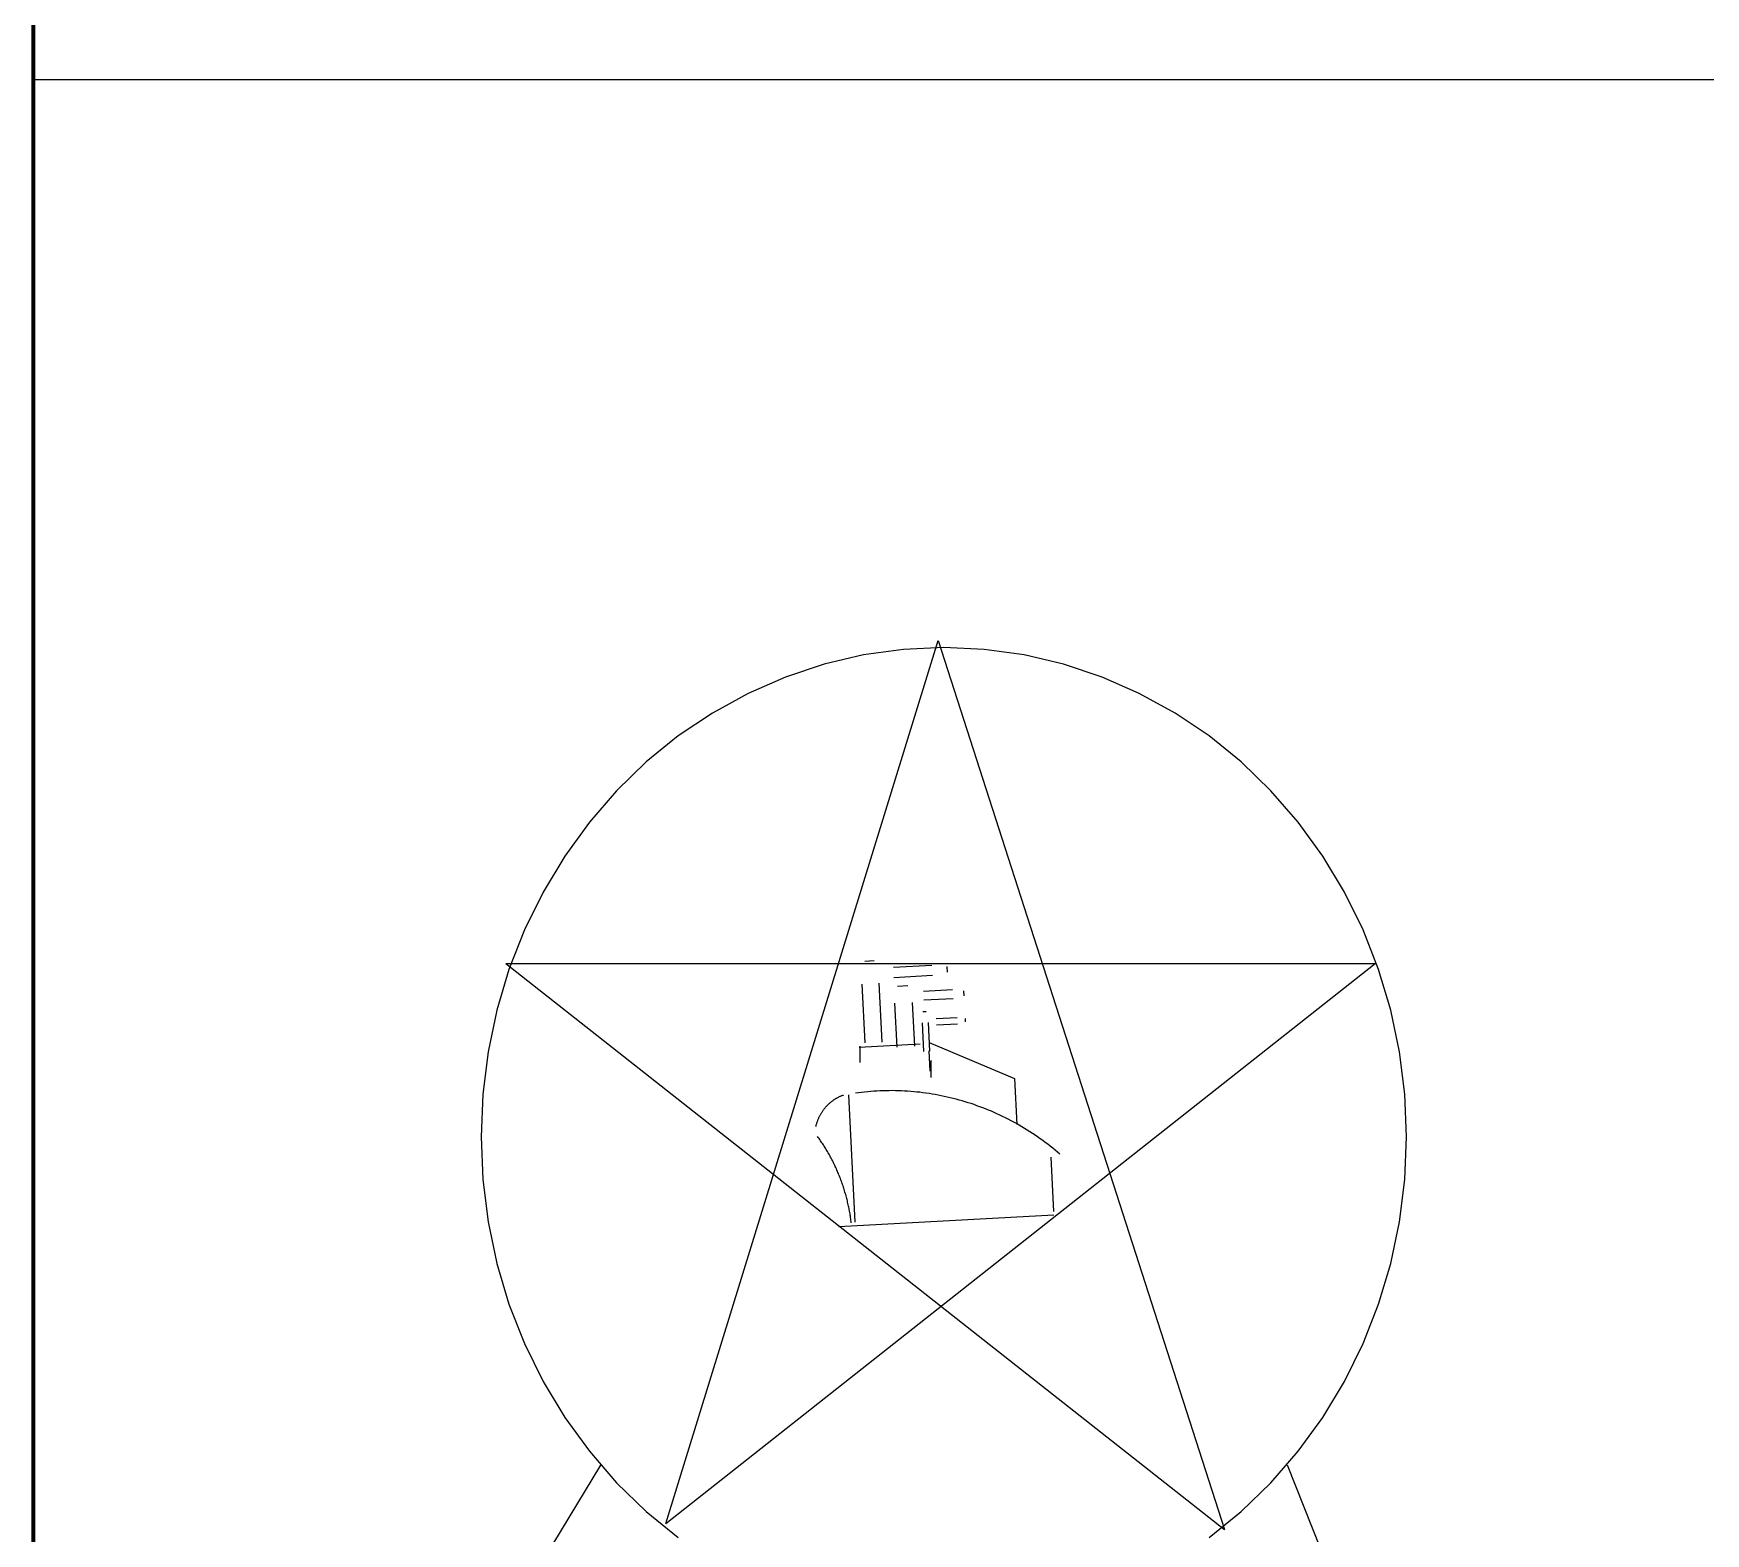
# Model space of a CAD drawing. Header units: inches. Extents: x -3311 to 1429, y -713 to 2436.
# Drawn here: x -3165.16 to -3147.03, y 2241.95 to 2258.21 of the extents above; entities that cross this region are included whole.
import ezdxf

# ---------------------------------------------------------------- set-up
doc = ezdxf.new("R2010")
doc.units = ezdxf.units.IN
doc.layers.add('DIM', color=1, linetype='Continuous', lineweight=25)
doc.layers.add('HEL-070', color=4, linetype='Continuous', lineweight=70)

msp = doc.modelspace()

# ---------------------------------------------------------------- linework, layer by layer
at = {"color": 4}
for q in [(-3020.591, 2257.714), (-3165.162, 2233.325)]:
    msp.add_line((-3165.162, 2257.714), q, dxfattribs=at)
at = {"color": 6, "linetype": 'Continuous', "lineweight": -3}
for p, q in [((-3158.302, 2242.057), (-3155.35, 2251.633)), ((-3155.727, 2251.535), (-3156.161, 2251.475)), ((-3155.289, 2251.555), (-3155.727, 2251.535)), ((-3155.35, 2251.633), (-3152.246, 2241.991)), ((-3154.852, 2251.535), (-3155.289, 2251.555)), ((-3154.418, 2251.475), (-3154.852, 2251.535)), ((-3156.588, 2251.374), (-3157.006, 2251.235)), ((-3156.161, 2251.475), (-3156.588, 2251.374)), ((-3153.991, 2251.374), (-3154.418, 2251.475)), ((-3153.573, 2251.235), (-3153.991, 2251.374)), ((-3157.006, 2251.235), (-3157.41, 2251.058)), ((-3153.169, 2251.058), (-3153.573, 2251.235)), ((-3157.41, 2251.058), (-3157.798, 2250.844)), ((-3152.78, 2250.844), (-3153.169, 2251.058)), ((-3157.798, 2250.844), (-3158.168, 2250.596)), ((-3152.411, 2250.596), (-3152.78, 2250.844)), ((-3158.168, 2250.596), (-3158.515, 2250.314)), ((-3152.064, 2250.314), (-3152.411, 2250.596)), ((-3158.515, 2250.314), (-3158.838, 2250.001)), ((-3151.741, 2250.001), (-3152.064, 2250.314)), ((-3158.838, 2250.001), (-3159.133, 2249.66)), ((-3151.445, 2249.66), (-3151.741, 2250.001)), ((-3159.133, 2249.66), (-3159.4, 2249.293)), ((-3151.179, 2249.293), (-3151.445, 2249.66)), ((-3159.4, 2249.293), (-3159.635, 2248.902)), ((-3150.944, 2248.902), (-3151.179, 2249.293)), ((-3159.635, 2248.902), (-3159.837, 2248.492)), ((-3150.741, 2248.492), (-3150.944, 2248.902)), ((-3159.837, 2248.492), (-3160.005, 2248.064)), ((-3150.574, 2248.064), (-3150.741, 2248.492)), ((-3160.005, 2248.064), (-3160.136, 2247.623)), ((-3160.038, 2248.128), (-3152.246, 2241.991)), ((-3160.038, 2248.128), (-3150.609, 2248.128)), ((-3158.302, 2242.057), (-3150.609, 2248.128)), ((-3156.146, 2248.154), (-3156.043, 2248.16)), ((-3155.836, 2248.088), (-3155.417, 2248.111)), ((-3155.25, 2248.034), (-3155.253, 2248.096)), ((-3150.442, 2247.623), (-3150.574, 2248.064)), ((-3156.142, 2247.267), (-3156.173, 2247.904)), ((-3155.959, 2247.277), (-3155.991, 2247.914)), ((-3155.831, 2247.978), (-3155.412, 2248.001)), ((-3155.79, 2247.883), (-3155.679, 2247.89)), ((-3155.604, 2247.233), (-3155.627, 2247.707)), ((-3155.51, 2247.829), (-3155.194, 2247.847)), ((-3155.505, 2247.733), (-3155.189, 2247.75)), ((-3155.067, 2247.778), (-3155.07, 2247.832)), ((-3160.136, 2247.623), (-3160.231, 2247.171)), ((-3155.823, 2247.697), (-3155.8, 2247.222)), ((-3155.516, 2247.607), (-3155.479, 2247.609)), ((-3155.372, 2247.532), (-3155.144, 2247.544)), ((-3155.053, 2247.496), (-3155.055, 2247.534)), ((-3150.348, 2247.171), (-3150.442, 2247.623)), ((-3155.524, 2247.485), (-3155.509, 2247.175)), ((-3155.459, 2247.489), (-3155.443, 2247.178)), ((-3155.369, 2247.463), (-3155.141, 2247.476)), ((-3160.231, 2247.171), (-3160.288, 2246.712)), ((-3156.208, 2247.222), (-3155.545, 2247.259)), ((-3156.2, 2247.234), (-3156.2, 2247.054)), ((-3155.446, 2247.273), (-3154.521, 2246.882)), ((-3155.435, 2246.961), (-3155.446, 2247.183)), ((-3150.29, 2246.712), (-3150.348, 2247.171)), ((-3155.425, 2247.07), (-3155.427, 2247.076)), ((-3155.425, 2247.07), (-3155.423, 2247.076)), ((-3155.425, 2246.892), (-3155.425, 2247.07)), ((-3154.521, 2246.882), (-3154.496, 2246.384)), ((-3160.288, 2246.712), (-3160.307, 2246.249)), ((-3156.529, 2246.612), (-3156.534, 2246.607)), ((-3156.524, 2246.616), (-3156.529, 2246.612)), ((-3156.519, 2246.621), (-3156.524, 2246.616)), ((-3156.514, 2246.625), (-3156.519, 2246.621)), ((-3156.509, 2246.629), (-3156.514, 2246.625)), ((-3156.504, 2246.633), (-3156.509, 2246.629)), ((-3156.498, 2246.637), (-3156.504, 2246.633)), ((-3156.493, 2246.641), (-3156.498, 2246.637)), ((-3156.487, 2246.645), (-3156.493, 2246.641)), ((-3156.482, 2246.649), (-3156.487, 2246.645)), ((-3156.476, 2246.652), (-3156.482, 2246.649)), ((-3156.471, 2246.656), (-3156.476, 2246.652)), ((-3156.465, 2246.66), (-3156.471, 2246.656)), ((-3156.459, 2246.663), (-3156.465, 2246.66)), ((-3156.453, 2246.666), (-3156.459, 2246.663)), ((-3156.448, 2246.67), (-3156.453, 2246.666)), ((-3156.442, 2246.673), (-3156.448, 2246.67)), ((-3156.436, 2246.676), (-3156.442, 2246.673)), ((-3156.43, 2246.679), (-3156.436, 2246.676)), ((-3156.424, 2246.682), (-3156.43, 2246.679)), ((-3156.418, 2246.685), (-3156.424, 2246.682)), ((-3156.412, 2246.687), (-3156.418, 2246.685)), ((-3156.406, 2246.69), (-3156.412, 2246.687)), ((-3156.4, 2246.692), (-3156.406, 2246.69)), ((-3156.393, 2246.695), (-3156.4, 2246.692)), ((-3156.387, 2246.697), (-3156.393, 2246.695)), ((-3156.381, 2246.699), (-3156.387, 2246.697)), ((-3156.375, 2246.702), (-3156.381, 2246.699)), ((-3156.251, 2245.322), (-3156.32, 2246.705)), ((-3156.214, 2246.727), (-3156.247, 2246.722)), ((-3156.181, 2246.731), (-3156.214, 2246.727)), ((-3156.148, 2246.735), (-3156.181, 2246.731)), ((-3156.114, 2246.738), (-3156.148, 2246.735)), ((-3156.081, 2246.741), (-3156.114, 2246.738)), ((-3156.048, 2246.743), (-3156.081, 2246.741)), ((-3156.015, 2246.745), (-3156.048, 2246.743)), ((-3155.981, 2246.747), (-3156.015, 2246.745)), ((-3155.948, 2246.748), (-3155.981, 2246.747)), ((-3155.914, 2246.749), (-3155.948, 2246.748)), ((-3155.881, 2246.749), (-3155.914, 2246.749)), ((-3155.848, 2246.75), (-3155.881, 2246.749)), ((-3155.814, 2246.749), (-3155.848, 2246.75)), ((-3155.781, 2246.748), (-3155.814, 2246.749)), ((-3155.748, 2246.747), (-3155.781, 2246.748)), ((-3155.714, 2246.746), (-3155.748, 2246.747)), ((-3155.681, 2246.744), (-3155.714, 2246.746)), ((-3155.648, 2246.741), (-3155.681, 2246.744)), ((-3155.614, 2246.738), (-3155.648, 2246.741)), ((-3155.581, 2246.735), (-3155.614, 2246.738)), ((-3155.548, 2246.732), (-3155.581, 2246.735)), ((-3155.515, 2246.728), (-3155.548, 2246.732)), ((-3155.482, 2246.723), (-3155.515, 2246.728)), ((-3155.449, 2246.718), (-3155.482, 2246.723)), ((-3155.415, 2246.713), (-3155.449, 2246.718)), ((-3155.383, 2246.707), (-3155.415, 2246.713)), ((-3155.35, 2246.701), (-3155.383, 2246.707)), ((-3155.317, 2246.695), (-3155.35, 2246.701)), ((-3155.284, 2246.688), (-3155.317, 2246.695)), ((-3155.251, 2246.681), (-3155.284, 2246.688)), ((-3155.219, 2246.673), (-3155.251, 2246.681)), ((-3155.186, 2246.665), (-3155.219, 2246.673)), ((-3155.154, 2246.657), (-3155.186, 2246.665)), ((-3155.122, 2246.648), (-3155.154, 2246.657)), ((-3155.089, 2246.639), (-3155.122, 2246.648)), ((-3155.057, 2246.629), (-3155.089, 2246.639)), ((-3155.025, 2246.619), (-3155.057, 2246.629)), ((-3154.993, 2246.609), (-3155.025, 2246.619)), ((-3154.961, 2246.598), (-3154.993, 2246.609)), ((-3150.271, 2246.249), (-3150.29, 2246.712)), ((-3156.657, 2246.429), (-3156.66, 2246.423)), ((-3156.655, 2246.435), (-3156.657, 2246.429)), ((-3156.652, 2246.442), (-3156.655, 2246.435)), ((-3156.649, 2246.448), (-3156.652, 2246.442)), ((-3156.646, 2246.454), (-3156.649, 2246.448)), ((-3156.643, 2246.461), (-3156.646, 2246.454)), ((-3156.64, 2246.467), (-3156.643, 2246.461)), ((-3156.637, 2246.473), (-3156.64, 2246.467)), ((-3156.634, 2246.479), (-3156.637, 2246.473)), ((-3156.631, 2246.485), (-3156.634, 2246.479)), ((-3156.627, 2246.491), (-3156.631, 2246.485)), ((-3156.624, 2246.497), (-3156.627, 2246.491)), ((-3156.62, 2246.503), (-3156.624, 2246.497)), ((-3156.617, 2246.509), (-3156.62, 2246.503)), ((-3156.613, 2246.514), (-3156.617, 2246.509)), ((-3156.609, 2246.52), (-3156.613, 2246.514)), ((-3156.606, 2246.526), (-3156.609, 2246.52)), ((-3156.602, 2246.531), (-3156.606, 2246.526)), ((-3156.598, 2246.537), (-3156.602, 2246.531)), ((-3156.594, 2246.542), (-3156.598, 2246.537)), ((-3156.59, 2246.548), (-3156.594, 2246.542)), ((-3156.585, 2246.553), (-3156.59, 2246.548)), ((-3156.581, 2246.558), (-3156.585, 2246.553)), ((-3156.577, 2246.564), (-3156.581, 2246.558)), ((-3156.572, 2246.569), (-3156.577, 2246.564)), ((-3156.568, 2246.574), (-3156.572, 2246.569)), ((-3156.563, 2246.579), (-3156.568, 2246.574)), ((-3156.559, 2246.584), (-3156.563, 2246.579)), ((-3156.554, 2246.589), (-3156.559, 2246.584)), ((-3156.549, 2246.593), (-3156.554, 2246.589)), ((-3156.544, 2246.598), (-3156.549, 2246.593)), ((-3156.539, 2246.603), (-3156.544, 2246.598)), ((-3156.534, 2246.607), (-3156.539, 2246.603)), ((-3154.93, 2246.587), (-3154.961, 2246.598)), ((-3154.898, 2246.576), (-3154.93, 2246.587)), ((-3154.867, 2246.564), (-3154.898, 2246.576)), ((-3154.835, 2246.551), (-3154.867, 2246.564)), ((-3154.804, 2246.539), (-3154.835, 2246.551)), ((-3154.773, 2246.526), (-3154.804, 2246.539)), ((-3154.742, 2246.512), (-3154.773, 2246.526)), ((-3154.712, 2246.499), (-3154.742, 2246.512)), ((-3154.681, 2246.484), (-3154.712, 2246.499)), ((-3154.651, 2246.47), (-3154.681, 2246.484)), ((-3154.62, 2246.455), (-3154.651, 2246.47)), ((-3154.59, 2246.44), (-3154.62, 2246.455)), ((-3154.56, 2246.424), (-3154.59, 2246.44)), ((-3160.307, 2246.249), (-3160.288, 2245.787)), ((-3156.678, 2246.363), (-3156.68, 2246.356)), ((-3156.677, 2246.37), (-3156.678, 2246.363)), ((-3156.675, 2246.377), (-3156.677, 2246.37)), ((-3156.673, 2246.383), (-3156.675, 2246.377)), ((-3156.671, 2246.39), (-3156.673, 2246.383)), ((-3156.669, 2246.396), (-3156.671, 2246.39)), ((-3156.667, 2246.403), (-3156.669, 2246.396)), ((-3156.664, 2246.41), (-3156.667, 2246.403)), ((-3156.662, 2246.416), (-3156.664, 2246.41)), ((-3156.66, 2246.423), (-3156.662, 2246.416)), ((-3156.65, 2246.242), (-3156.658, 2246.253)), ((-3154.531, 2246.408), (-3154.56, 2246.424)), ((-3154.501, 2246.392), (-3154.531, 2246.408)), ((-3154.472, 2246.375), (-3154.501, 2246.392)), ((-3154.442, 2246.358), (-3154.472, 2246.375)), ((-3154.413, 2246.34), (-3154.442, 2246.358)), ((-3154.385, 2246.323), (-3154.413, 2246.34)), ((-3154.356, 2246.305), (-3154.385, 2246.323)), ((-3154.328, 2246.286), (-3154.356, 2246.305)), ((-3154.299, 2246.267), (-3154.328, 2246.286)), ((-3154.271, 2246.248), (-3154.299, 2246.267)), ((-3154.243, 2246.229), (-3154.271, 2246.248)), ((-3150.29, 2245.787), (-3150.271, 2246.249)), ((-3156.642, 2246.23), (-3156.65, 2246.242)), ((-3156.634, 2246.219), (-3156.642, 2246.23)), ((-3156.626, 2246.207), (-3156.634, 2246.219)), ((-3156.618, 2246.196), (-3156.626, 2246.207)), ((-3156.61, 2246.184), (-3156.618, 2246.196)), ((-3156.602, 2246.173), (-3156.61, 2246.184)), ((-3156.595, 2246.161), (-3156.602, 2246.173)), ((-3156.587, 2246.149), (-3156.595, 2246.161)), ((-3156.58, 2246.137), (-3156.587, 2246.149)), ((-3156.572, 2246.125), (-3156.58, 2246.137)), ((-3156.565, 2246.113), (-3156.572, 2246.125)), ((-3156.558, 2246.101), (-3156.565, 2246.113)), ((-3156.551, 2246.089), (-3156.558, 2246.101)), ((-3156.544, 2246.077), (-3156.551, 2246.089)), ((-3156.537, 2246.065), (-3156.544, 2246.077)), ((-3156.53, 2246.053), (-3156.537, 2246.065)), ((-3154.216, 2246.209), (-3154.243, 2246.229)), ((-3154.188, 2246.189), (-3154.216, 2246.209)), ((-3154.161, 2246.168), (-3154.188, 2246.189)), ((-3154.134, 2246.147), (-3154.161, 2246.168)), ((-3154.108, 2246.126), (-3154.134, 2246.147)), ((-3154.081, 2246.105), (-3154.108, 2246.126)), ((-3154.055, 2246.083), (-3154.081, 2246.105)), ((-3154.029, 2246.061), (-3154.055, 2246.083)), ((-3156.523, 2246.04), (-3156.53, 2246.053)), ((-3156.516, 2246.028), (-3156.523, 2246.04)), ((-3156.51, 2246.016), (-3156.516, 2246.028)), ((-3156.503, 2246.003), (-3156.51, 2246.016)), ((-3156.497, 2245.991), (-3156.503, 2246.003)), ((-3156.49, 2245.978), (-3156.497, 2245.991)), ((-3156.484, 2245.966), (-3156.49, 2245.978)), ((-3156.478, 2245.953), (-3156.484, 2245.966)), ((-3156.472, 2245.94), (-3156.478, 2245.953)), ((-3156.466, 2245.927), (-3156.472, 2245.94)), ((-3156.46, 2245.915), (-3156.466, 2245.927)), ((-3156.454, 2245.902), (-3156.46, 2245.915)), ((-3156.448, 2245.889), (-3156.454, 2245.902)), ((-3156.443, 2245.876), (-3156.448, 2245.889)), ((-3154.127, 2246.029), (-3154.098, 2245.439)), ((-3160.288, 2245.787), (-3160.231, 2245.328)), ((-3156.437, 2245.863), (-3156.443, 2245.876)), ((-3156.432, 2245.85), (-3156.437, 2245.863)), ((-3156.426, 2245.837), (-3156.432, 2245.85)), ((-3156.421, 2245.824), (-3156.426, 2245.837)), ((-3156.416, 2245.811), (-3156.421, 2245.824)), ((-3156.411, 2245.798), (-3156.416, 2245.811)), ((-3156.406, 2245.784), (-3156.411, 2245.798)), ((-3156.401, 2245.771), (-3156.406, 2245.784)), ((-3156.396, 2245.758), (-3156.401, 2245.771)), ((-3156.391, 2245.744), (-3156.396, 2245.758)), ((-3156.387, 2245.731), (-3156.391, 2245.744)), ((-3156.382, 2245.718), (-3156.387, 2245.731)), ((-3156.378, 2245.704), (-3156.382, 2245.718)), ((-3156.373, 2245.691), (-3156.378, 2245.704)), ((-3150.348, 2245.328), (-3150.29, 2245.787)), ((-3156.369, 2245.677), (-3156.373, 2245.691)), ((-3156.365, 2245.664), (-3156.369, 2245.677)), ((-3156.361, 2245.65), (-3156.365, 2245.664)), ((-3156.357, 2245.637), (-3156.361, 2245.65)), ((-3156.353, 2245.623), (-3156.357, 2245.637)), ((-3156.349, 2245.609), (-3156.353, 2245.623)), ((-3156.345, 2245.596), (-3156.349, 2245.609)), ((-3156.342, 2245.582), (-3156.345, 2245.596)), ((-3156.338, 2245.568), (-3156.342, 2245.582)), ((-3156.335, 2245.554), (-3156.338, 2245.568)), ((-3156.332, 2245.54), (-3156.335, 2245.554)), ((-3156.328, 2245.527), (-3156.332, 2245.54)), ((-3156.325, 2245.513), (-3156.328, 2245.527)), ((-3156.428, 2245.276), (-3154.096, 2245.405)), ((-3156.322, 2245.499), (-3156.325, 2245.513)), ((-3156.319, 2245.485), (-3156.322, 2245.499)), ((-3156.317, 2245.471), (-3156.319, 2245.485)), ((-3156.314, 2245.457), (-3156.317, 2245.471)), ((-3156.311, 2245.443), (-3156.314, 2245.457)), ((-3156.309, 2245.429), (-3156.311, 2245.443)), ((-3156.306, 2245.415), (-3156.309, 2245.429)), ((-3156.304, 2245.401), (-3156.306, 2245.415)), ((-3156.302, 2245.387), (-3156.304, 2245.401)), ((-3156.3, 2245.373), (-3156.302, 2245.387)), ((-3156.298, 2245.359), (-3156.3, 2245.373)), ((-3156.296, 2245.345), (-3156.298, 2245.359)), ((-3156.294, 2245.331), (-3156.296, 2245.345)), ((-3160.231, 2245.328), (-3160.136, 2244.876)), ((-3156.292, 2245.317), (-3156.294, 2245.331)), ((-3150.442, 2244.876), (-3150.348, 2245.328)), ((-3160.136, 2244.876), (-3160.005, 2244.435)), ((-3150.574, 2244.435), (-3150.442, 2244.876)), ((-3160.005, 2244.435), (-3159.837, 2244.007)), ((-3150.741, 2244.007), (-3150.574, 2244.435)), ((-3159.837, 2244.007), (-3159.635, 2243.597)), ((-3150.944, 2243.597), (-3150.741, 2244.007)), ((-3159.635, 2243.597), (-3159.4, 2243.206)), ((-3151.179, 2243.206), (-3150.944, 2243.597)), ((-3159.4, 2243.206), (-3159.133, 2242.839)), ((-3151.445, 2242.839), (-3151.179, 2243.206)), ((-3159.133, 2242.839), (-3158.838, 2242.498)), ((-3151.741, 2242.498), (-3151.445, 2242.839)), ((-3161.835, 2238.007), (-3159.01, 2242.689)), ((-3151.565, 2242.694), (-3149.711, 2238.012)), ((-3158.838, 2242.498), (-3158.515, 2242.185)), ((-3152.064, 2242.185), (-3151.741, 2242.498)), ((-3158.515, 2242.185), (-3158.168, 2241.903)), ((-3152.411, 2241.903), (-3152.064, 2242.185))]:
    msp.add_line(p, q, dxfattribs=at)
at = {"layer": 'DIM'}
msp.add_lwpolyline([(-3165.162, 2257.714), (-3020.576, 2257.714), (-3020.576, 2233.325), (-3165.162, 2233.325)], close=True, dxfattribs=at)
at = {"layer": 'HEL-070'}
msp.add_lwpolyline([(-3020.576, 2233.325), (-3165.162, 2233.325), (-3165.162, 2284.003), (-3020.576, 2284.003)], close=True, dxfattribs=at)

doc.saveas('drawing.dxf')
